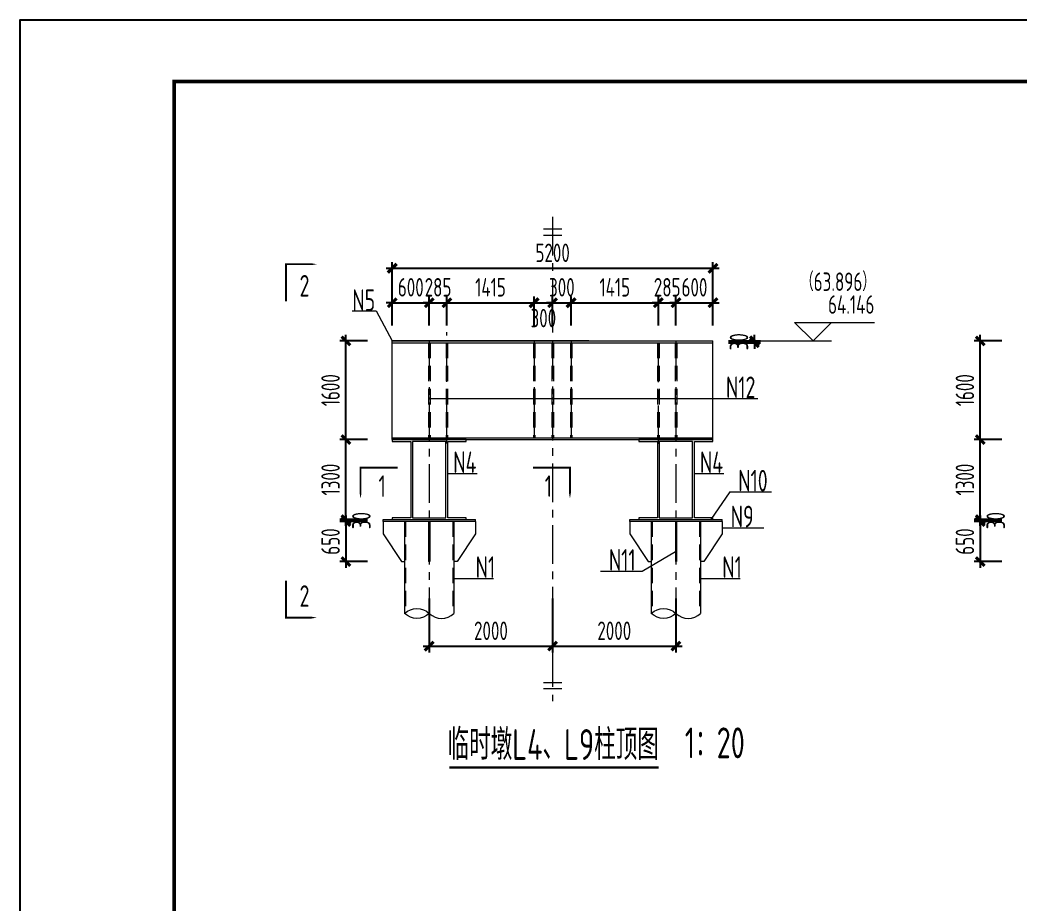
# Model space of a CAD drawing. Extents: x -2876908 to 633791, y -1383861 to 872234.
# Drawn here: x 160740 to 241817, y -770633 to -698933 of the extents above; entities that cross this region are included whole.
import ezdxf
from ezdxf.enums import TextEntityAlignment as Align

# ---------------------------------------------------------------- set-up
doc = ezdxf.new("R2010")
doc.units = 0
doc.header["$LTSCALE"] = 5
doc.header["$MEASUREMENT"] = 0
doc.linetypes.add('CENTER', pattern=[2, 1.25, -0.25, 0.25, -0.25])
doc.linetypes.add('DASHED', pattern=[0.75, 0.5, -0.25])
doc.layers.get('0').update_dxf_attribs({"linetype": 'CONTINUOUS', "lineweight": 25})
doc.layers.get('DEFPOINTS').update_dxf_attribs({"color": 35, "linetype": 'CONTINUOUS', "lineweight": 13})
for name, color, linetype, lineweight in [('1粗实线', 1, 'CONTINUOUS', 30), ('3中心线', 6, 'CENTER', 18), ('4虚线', 2, 'DASHED', 18), ('5标注', 3, 'CONTINUOUS', 15), ('6文本', 7, 'CONTINUOUS', 15), ('8轮廓线', 4, 'CONTINUOUS', 15), ('DIM', 3, 'CONTINUOUS', 0), ('HFZT', 5, 'CONTINUOUS', 15), ('REIND', 1, 'CONTINUOUS', 0), ('THIN', 7, 'CONTINUOUS', 0)]:
    doc.layers.add(name, color=color, linetype=linetype, lineweight=lineweight)
doc.layers.add('M_Dim', color=3, linetype='CONTINUOUS')
doc.styles.add('TSSD_Dimension', font='tssdeng.shx', dxfattribs={"width": 0.7, "bigfont": 'hztxt.shx'})
doc.styles.add('TSSD_NORM', font='tssdeng.shx', dxfattribs={"width": 0.7, "bigfont": 'hztxt.shx'})
doc.dimstyles.new('TSSD_100_100', dxfattribs={"dimtxt": 300, "dimasz": 100, "dimexe": 100, "dimexo": 250, "dimgap": 100, "dimtad": 1, "dimdec": 0, "dimzin": 0, "dimdsep": 46, "dimtxsty": 'TSSD_Dimension', "dimblk": 'ARCHTICK', "dimblk1": 'ARCHTICK', "dimblk2": 'ARCHTICK', "dimcen": 0, "dimdle": 100, "dimclrt": 7, "dimadec": 0, "dimazin": 0, "dimtfac": 1, "dimtdec": 0, "dimtix": 1, "dimtmove": 2, "dimatfit": 3, "dimfxl": 1, "dimtolj": 1, "dimtzin": 0, "dimarcsym": 0})

# ---------------------------------------------------------------- blocks, each defined once
blk = doc.blocks.new('施工设计图框')
at = {"color": 7, "linetype": 'Continuous'}
blk.add_lwpolyline([(-395.5, -13.5), (-395.5, 283.5), (24.5, 283.5), (24.5, -13.5), (-395.5, -13.5)], dxfattribs=at)
at = {"layer": '1粗实线', "color": 7, "linetype": 'Continuous', "const_width": 0.6}
blk.add_lwpolyline([(-370.5, -3.5), (-370.5, 273.5), (14.5, 273.5), (14.5, -3.5), (-370.5, -3.5)], dxfattribs=at)
at = {"layer": 'HFZT', "color": 2, "style": 'TSSD_NORM', "width": 0.7}
for tag, height, p in [('比例尺', 2.5, (7.25, 17.5)), ('日期', 2.5, (7.25, 3.5)), ('图号', 2.5, (-20.49, 3.5)), ('图名', 4, (-76.24, 0.75))]:
    blk.add_attdef(tag, text='', height=height, dxfattribs=at).set_placement(p, align=Align.MIDDLE)
blk = doc.blocks.new('_ArchTick')
at = {"color": 0, "linetype": 'ByBlock', "const_width": 0.5}
blk.add_lwpolyline([(-0.71, -0.71), (0.71, 0.71)], dxfattribs=at)
blk = doc.blocks.new('*D1042')
at = {"layer": 'DEFPOINTS', "color": 0, "transparency": 16777216}
for p in [(190173, -739609), (187170, -742859), (190173, -742859)]:
    blk.add_point(p, dxfattribs=at)
at = {"layer": 'DIM', "color": 0, "lineweight": -2, "transparency": 16777216}
for p, q in [((187170, -739109), (187170, -743359)), ((188923, -739609), (186670, -739609)), ((188923, -742859), (186670, -742859))]:
    blk.add_line(p, q, dxfattribs=at)
at = {"layer": 'DIM', "color": 0, "lineweight": -2, "transparency": 16777216, "xscale": 500, "yscale": 500, "zscale": 500}
for p, rotation in [((187170, -739609), 90), ((187170, -742859), 270)]:
    blk.add_blockref('_ArchTick', p, dxfattribs=dict(at, rotation=rotation))
at = {"layer": 'DIM', "color": 7, "transparency": 16777216, "insert": (185920, -741234), "char_height": 1500, "attachment_point": 5, "rotation": 90, "style": 'TSSD_Dimension'}
blk.add_mtext('\\A1;650', dxfattribs=at)
blk = doc.blocks.new('*D1043')
at = {"layer": 'DEFPOINTS', "color": 0, "transparency": 16777216}
for p in [(187170, -739609), (190173, -739459), (190173, -739609)]:
    blk.add_point(p, dxfattribs=at)
at = {"layer": 'DIM', "color": 0, "lineweight": -2, "transparency": 16777216}
for p, q in [((187170, -739459), (187170, -738959)), ((188923, -739459), (186670, -739459)), ((188923, -739609), (186670, -739609)), ((187170, -739459), (187170, -739609)), ((187170, -739609), (187170, -740109))]:
    blk.add_line(p, q, dxfattribs=at)
at = {"layer": 'DIM', "color": 0, "lineweight": -2, "transparency": 16777216, "xscale": 500, "yscale": 500, "zscale": 500}
for p, rotation in [((187170, -739459), 270), ((187170, -739609), 90)]:
    blk.add_blockref('_ArchTick', p, dxfattribs=dict(at, rotation=rotation))
at = {"layer": 'DIM', "color": 7, "transparency": 16777216, "insert": (188420, -739534), "char_height": 1500, "attachment_point": 5, "rotation": 90, "style": 'TSSD_Dimension'}
blk.add_mtext('\\A1;30', dxfattribs=at)
blk = doc.blocks.new('*D1044')
at = {"layer": 'DEFPOINTS', "color": 0, "transparency": 16777216}
for p in [(193923, -744610), (203923, -744610), (203923, -749722)]:
    blk.add_point(p, dxfattribs=at)
at = {"layer": 'DIM', "color": 0, "lineweight": -2, "transparency": 16777216}
for p, q in [((193923, -745860), (193923, -750222)), ((203923, -745860), (203923, -750222)), ((193423, -749722), (204423, -749722))]:
    blk.add_line(p, q, dxfattribs=at)
at = {"layer": 'DIM', "color": 0, "lineweight": -2, "transparency": 16777216, "xscale": 500, "yscale": 500, "zscale": 500, "rotation": 180}
blk.add_blockref('_ArchTick', (193923, -749722), dxfattribs=at)
at = {"layer": 'DIM', "color": 0, "lineweight": -2, "transparency": 16777216, "xscale": 500, "yscale": 500, "zscale": 500}
blk.add_blockref('_ArchTick', (203923, -749722), dxfattribs=at)
at = {"layer": 'DIM', "color": 7, "transparency": 16777216, "insert": (198923, -748472), "char_height": 1500, "attachment_point": 5, "style": 'TSSD_Dimension'}
blk.add_mtext('\\A1;2000', dxfattribs=at)
blk = doc.blocks.new('*D1045')
at = {"layer": 'DEFPOINTS', "color": 0, "transparency": 16777216}
for p in [(203923, -744610), (213923, -744610), (213923, -749722)]:
    blk.add_point(p, dxfattribs=at)
at = {"layer": 'DIM', "color": 0, "lineweight": -2, "transparency": 16777216}
for p, q in [((203923, -745860), (203923, -750222)), ((213923, -745860), (213923, -750222)), ((203423, -749722), (214423, -749722))]:
    blk.add_line(p, q, dxfattribs=at)
at = {"layer": 'DIM', "color": 0, "lineweight": -2, "transparency": 16777216, "xscale": 500, "yscale": 500, "zscale": 500, "rotation": 180}
blk.add_blockref('_ArchTick', (203923, -749722), dxfattribs=at)
at = {"layer": 'DIM', "color": 0, "lineweight": -2, "transparency": 16777216, "xscale": 500, "yscale": 500, "zscale": 500}
blk.add_blockref('_ArchTick', (213923, -749722), dxfattribs=at)
at = {"layer": 'DIM', "color": 7, "transparency": 16777216, "insert": (208923, -748472), "char_height": 1500, "attachment_point": 5, "style": 'TSSD_Dimension'}
blk.add_mtext('\\A1;2000', dxfattribs=at)
blk = doc.blocks.new('*D1046')
at = {"layer": 'DEFPOINTS', "color": 0, "transparency": 16777216}
for p in [(187170, -732959), (190173, -732959), (190173, -739459)]:
    blk.add_point(p, dxfattribs=at)
at = {"layer": 'DIM', "color": 0, "lineweight": -2, "transparency": 16777216}
for p, q in [((187170, -739959), (187170, -732459)), ((188923, -732959), (186670, -732959)), ((188923, -739459), (186670, -739459))]:
    blk.add_line(p, q, dxfattribs=at)
at = {"layer": 'DIM', "color": 0, "lineweight": -2, "transparency": 16777216, "xscale": 500, "yscale": 500, "zscale": 500}
for p, rotation in [((187170, -732959), 90), ((187170, -739459), 270)]:
    blk.add_blockref('_ArchTick', p, dxfattribs=dict(at, rotation=rotation))
at = {"layer": 'DIM', "color": 7, "transparency": 16777216, "insert": (185920, -736209), "char_height": 1500, "attachment_point": 5, "rotation": 90, "style": 'TSSD_Dimension'}
blk.add_mtext('\\A1;1300', dxfattribs=at)
blk = doc.blocks.new('*D1047')
at = {"layer": 'DEFPOINTS', "color": 0, "transparency": 16777216}
for p in [(187170, -724959), (190173, -724959), (190173, -732959)]:
    blk.add_point(p, dxfattribs=at)
at = {"layer": 'DIM', "color": 0, "lineweight": -2, "transparency": 16777216}
for p, q in [((187170, -733459), (187170, -724459)), ((188923, -724959), (186670, -724959)), ((188923, -732959), (186670, -732959))]:
    blk.add_line(p, q, dxfattribs=at)
at = {"layer": 'DIM', "color": 0, "lineweight": -2, "transparency": 16777216, "xscale": 500, "yscale": 500, "zscale": 500}
for p, rotation in [((187170, -724959), 90), ((187170, -732959), 270)]:
    blk.add_blockref('_ArchTick', p, dxfattribs=dict(at, rotation=rotation))
at = {"layer": 'DIM', "color": 7, "transparency": 16777216, "insert": (185920, -728959), "char_height": 1500, "attachment_point": 5, "rotation": 90, "style": 'TSSD_Dimension'}
blk.add_mtext('\\A1;1600', dxfattribs=at)
blk = doc.blocks.new('*D1048')
at = {"layer": 'DEFPOINTS', "color": 0, "transparency": 16777216}
for p in [(193923, -721863), (190923, -724959), (193923, -724959)]:
    blk.add_point(p, dxfattribs=at)
at = {"layer": 'DIM', "color": 0, "lineweight": -2, "transparency": 16777216}
for p, q in [((190923, -723709), (190923, -721363)), ((193923, -723709), (193923, -721363)), ((190923, -721863), (190423, -721863)), ((190923, -721863), (193923, -721863)), ((193923, -721863), (194423, -721863))]:
    blk.add_line(p, q, dxfattribs=at)
at = {"layer": 'DIM', "color": 0, "lineweight": -2, "transparency": 16777216, "xscale": 500, "yscale": 500, "zscale": 500}
blk.add_blockref('_ArchTick', (190923, -721863), dxfattribs=at)
at = {"layer": 'DIM', "color": 0, "lineweight": -2, "transparency": 16777216, "xscale": 500, "yscale": 500, "zscale": 500, "rotation": 180}
blk.add_blockref('_ArchTick', (193923, -721863), dxfattribs=at)
at = {"layer": 'DIM', "color": 7, "transparency": 16777216, "insert": (192423, -720613), "char_height": 1500, "attachment_point": 5, "style": 'TSSD_Dimension'}
blk.add_mtext('\\A1;600', dxfattribs=at)
blk = doc.blocks.new('*D1049')
at = {"layer": 'DEFPOINTS', "color": 0, "transparency": 16777216}
for p in [(202423, -721863), (195348, -724959), (202423, -724959)]:
    blk.add_point(p, dxfattribs=at)
at = {"layer": 'DIM', "color": 0, "lineweight": -2, "transparency": 16777216}
for p, q in [((195348, -723709), (195348, -721363)), ((202423, -723709), (202423, -721363)), ((194848, -721863), (202923, -721863))]:
    blk.add_line(p, q, dxfattribs=at)
at = {"layer": 'DIM', "color": 0, "lineweight": -2, "transparency": 16777216, "xscale": 500, "yscale": 500, "zscale": 500, "rotation": 180}
blk.add_blockref('_ArchTick', (195348, -721863), dxfattribs=at)
at = {"layer": 'DIM', "color": 0, "lineweight": -2, "transparency": 16777216, "xscale": 500, "yscale": 500, "zscale": 500}
blk.add_blockref('_ArchTick', (202423, -721863), dxfattribs=at)
at = {"layer": 'DIM', "color": 7, "transparency": 16777216, "insert": (198886, -720613), "char_height": 1500, "attachment_point": 5, "style": 'TSSD_Dimension'}
blk.add_mtext('\\A1;1415', dxfattribs=at)
blk = doc.blocks.new('*D1050')
at = {"layer": 'DEFPOINTS', "color": 0, "transparency": 16777216}
for p in [(212498, -721863), (205423, -724959), (212498, -724959)]:
    blk.add_point(p, dxfattribs=at)
at = {"layer": 'DIM', "color": 0, "lineweight": -2, "transparency": 16777216}
for p, q in [((205423, -723709), (205423, -721363)), ((212498, -723709), (212498, -721363)), ((204923, -721863), (212998, -721863))]:
    blk.add_line(p, q, dxfattribs=at)
at = {"layer": 'DIM', "color": 0, "lineweight": -2, "transparency": 16777216, "xscale": 500, "yscale": 500, "zscale": 500, "rotation": 180}
blk.add_blockref('_ArchTick', (205423, -721863), dxfattribs=at)
at = {"layer": 'DIM', "color": 0, "lineweight": -2, "transparency": 16777216, "xscale": 500, "yscale": 500, "zscale": 500}
blk.add_blockref('_ArchTick', (212498, -721863), dxfattribs=at)
at = {"layer": 'DIM', "color": 7, "transparency": 16777216, "insert": (208961, -720613), "char_height": 1500, "attachment_point": 5, "style": 'TSSD_Dimension'}
blk.add_mtext('\\A1;1415', dxfattribs=at)
blk = doc.blocks.new('*D1051')
at = {"layer": 'DEFPOINTS', "color": 0, "transparency": 16777216}
for p in [(216923, -721863), (213923, -724959), (216923, -724959)]:
    blk.add_point(p, dxfattribs=at)
at = {"layer": 'DIM', "color": 0, "lineweight": -2, "transparency": 16777216}
for p, q in [((213923, -723709), (213923, -721363)), ((216923, -723709), (216923, -721363)), ((213923, -721863), (213423, -721863)), ((213923, -721863), (216923, -721863)), ((216923, -721863), (217423, -721863))]:
    blk.add_line(p, q, dxfattribs=at)
at = {"layer": 'DIM', "color": 0, "lineweight": -2, "transparency": 16777216, "xscale": 500, "yscale": 500, "zscale": 500}
blk.add_blockref('_ArchTick', (213923, -721863), dxfattribs=at)
at = {"layer": 'DIM', "color": 0, "lineweight": -2, "transparency": 16777216, "xscale": 500, "yscale": 500, "zscale": 500, "rotation": 180}
blk.add_blockref('_ArchTick', (216923, -721863), dxfattribs=at)
at = {"layer": 'DIM', "color": 7, "transparency": 16777216, "insert": (215423, -720613), "char_height": 1500, "attachment_point": 5, "style": 'TSSD_Dimension'}
blk.add_mtext('\\A1;600', dxfattribs=at)
blk = doc.blocks.new('*D1052')
at = {"layer": 'DEFPOINTS', "color": 0, "transparency": 16777216}
for p in [(216923, -724959), (216923, -725109), (220284, -724959)]:
    blk.add_point(p, dxfattribs=at)
at = {"layer": 'DIM', "color": 0, "lineweight": -2, "transparency": 16777216}
for p, q in [((220284, -724959), (220284, -724459)), ((218173, -724959), (220784, -724959)), ((218173, -725109), (220784, -725109)), ((220284, -725109), (220284, -724959)), ((220284, -725109), (220284, -725609))]:
    blk.add_line(p, q, dxfattribs=at)
at = {"layer": 'DIM', "color": 0, "lineweight": -2, "transparency": 16777216, "xscale": 500, "yscale": 500, "zscale": 500}
for p, rotation in [((220284, -724959), 270), ((220284, -725109), 90)]:
    blk.add_blockref('_ArchTick', p, dxfattribs=dict(at, rotation=rotation))
at = {"layer": 'DIM', "color": 7, "transparency": 16777216, "insert": (219034, -725034), "char_height": 1500, "attachment_point": 5, "rotation": 90, "style": 'TSSD_Dimension'}
blk.add_mtext('\\A1;30', dxfattribs=at)
blk = doc.blocks.new('*D1053')
at = {"layer": 'DEFPOINTS', "color": 0, "transparency": 16777216}
for p in [(216923, -719067), (190923, -723709), (216923, -723709)]:
    blk.add_point(p, dxfattribs=at)
at = {"layer": 'DIM', "color": 0, "lineweight": -2, "transparency": 16777216}
for p, q in [((190423, -719067), (217423, -719067)), ((190923, -722459), (190923, -718567)), ((216923, -722459), (216923, -718567))]:
    blk.add_line(p, q, dxfattribs=at)
at = {"layer": 'DIM', "color": 0, "lineweight": -2, "transparency": 16777216, "xscale": 500, "yscale": 500, "zscale": 500, "rotation": 180}
blk.add_blockref('_ArchTick', (190923, -719067), dxfattribs=at)
at = {"layer": 'DIM', "color": 0, "lineweight": -2, "transparency": 16777216, "xscale": 500, "yscale": 500, "zscale": 500}
blk.add_blockref('_ArchTick', (216923, -719067), dxfattribs=at)
at = {"layer": 'DIM', "color": 7, "transparency": 16777216, "insert": (203923, -717817), "char_height": 1500, "attachment_point": 5, "style": 'TSSD_Dimension'}
blk.add_mtext('\\A1;5200', dxfattribs=at)
blk = doc.blocks.new('*D1065')
at = {"layer": 'DEFPOINTS', "color": 0, "transparency": 16777216}
for p in [(241603, -739609), (238600, -742859), (241603, -742859)]:
    blk.add_point(p, dxfattribs=at)
at = {"layer": 'DIM', "color": 0, "lineweight": -2, "transparency": 16777216}
for p, q in [((238600, -739109), (238600, -743359)), ((240353, -739609), (238100, -739609)), ((240353, -742859), (238100, -742859))]:
    blk.add_line(p, q, dxfattribs=at)
at = {"layer": 'DIM', "color": 0, "lineweight": -2, "transparency": 16777216, "xscale": 500, "yscale": 500, "zscale": 500}
for p, rotation in [((238600, -739609), 90), ((238600, -742859), 270)]:
    blk.add_blockref('_ArchTick', p, dxfattribs=dict(at, rotation=rotation))
at = {"layer": 'DIM', "color": 7, "transparency": 16777216, "insert": (237350, -741234), "char_height": 1500, "attachment_point": 5, "rotation": 90, "style": 'TSSD_Dimension'}
blk.add_mtext('\\A1;650', dxfattribs=at)
blk = doc.blocks.new('*D1066')
at = {"layer": 'DEFPOINTS', "color": 0, "transparency": 16777216}
for p in [(238600, -739609), (241603, -739459), (241603, -739609)]:
    blk.add_point(p, dxfattribs=at)
at = {"layer": 'DIM', "color": 0, "lineweight": -2, "transparency": 16777216}
for p, q in [((238600, -739459), (238600, -738959)), ((240353, -739459), (238100, -739459)), ((240353, -739609), (238100, -739609)), ((238600, -739459), (238600, -739609)), ((238600, -739609), (238600, -740109))]:
    blk.add_line(p, q, dxfattribs=at)
at = {"layer": 'DIM', "color": 0, "lineweight": -2, "transparency": 16777216, "xscale": 500, "yscale": 500, "zscale": 500}
for p, rotation in [((238600, -739459), 270), ((238600, -739609), 90)]:
    blk.add_blockref('_ArchTick', p, dxfattribs=dict(at, rotation=rotation))
at = {"layer": 'DIM', "color": 7, "transparency": 16777216, "insert": (239850, -739534), "char_height": 1500, "attachment_point": 5, "rotation": 90, "style": 'TSSD_Dimension'}
blk.add_mtext('\\A1;30', dxfattribs=at)
blk = doc.blocks.new('*D1067')
at = {"layer": 'DEFPOINTS', "color": 0, "transparency": 16777216}
for p in [(238600, -732959), (241603, -732959), (241603, -739459)]:
    blk.add_point(p, dxfattribs=at)
at = {"layer": 'DIM', "color": 0, "lineweight": -2, "transparency": 16777216}
for p, q in [((238600, -739959), (238600, -732459)), ((240353, -732959), (238100, -732959)), ((240353, -739459), (238100, -739459))]:
    blk.add_line(p, q, dxfattribs=at)
at = {"layer": 'DIM', "color": 0, "lineweight": -2, "transparency": 16777216, "xscale": 500, "yscale": 500, "zscale": 500}
for p, rotation in [((238600, -732959), 90), ((238600, -739459), 270)]:
    blk.add_blockref('_ArchTick', p, dxfattribs=dict(at, rotation=rotation))
at = {"layer": 'DIM', "color": 7, "transparency": 16777216, "insert": (237350, -736209), "char_height": 1500, "attachment_point": 5, "rotation": 90, "style": 'TSSD_Dimension'}
blk.add_mtext('\\A1;1300', dxfattribs=at)
blk = doc.blocks.new('*D1068')
at = {"layer": 'DEFPOINTS', "color": 0, "transparency": 16777216}
for p in [(238600, -724959), (241603, -724959), (241603, -732959)]:
    blk.add_point(p, dxfattribs=at)
at = {"layer": 'DIM', "color": 0, "lineweight": -2, "transparency": 16777216}
for p, q in [((238600, -733459), (238600, -724459)), ((240353, -724959), (238100, -724959)), ((240353, -732959), (238100, -732959))]:
    blk.add_line(p, q, dxfattribs=at)
at = {"layer": 'DIM', "color": 0, "lineweight": -2, "transparency": 16777216, "xscale": 500, "yscale": 500, "zscale": 500}
for p, rotation in [((238600, -724959), 90), ((238600, -732959), 270)]:
    blk.add_blockref('_ArchTick', p, dxfattribs=dict(at, rotation=rotation))
at = {"layer": 'DIM', "color": 7, "transparency": 16777216, "insert": (237350, -728959), "char_height": 1500, "attachment_point": 5, "rotation": 90, "style": 'TSSD_Dimension'}
blk.add_mtext('\\A1;1600', dxfattribs=at)
blk = doc.blocks.new('*D1072')
at = {"layer": 'DEFPOINTS', "color": 0, "transparency": 16777216}
for p in [(203923, -721863), (202423, -724959), (203923, -724959)]:
    blk.add_point(p, dxfattribs=at)
at = {"layer": 'DIM', "color": 0, "lineweight": -2, "transparency": 16777216}
for p, q in [((202423, -723709), (202423, -721363)), ((203923, -723709), (203923, -721363)), ((201923, -721863), (204423, -721863))]:
    blk.add_line(p, q, dxfattribs=at)
at = {"layer": 'DIM', "color": 0, "lineweight": -2, "transparency": 16777216, "xscale": 500, "yscale": 500, "zscale": 500, "rotation": 180}
blk.add_blockref('_ArchTick', (202423, -721863), dxfattribs=at)
at = {"layer": 'DIM', "color": 0, "lineweight": -2, "transparency": 16777216, "xscale": 500, "yscale": 500, "zscale": 500}
blk.add_blockref('_ArchTick', (203923, -721863), dxfattribs=at)
at = {"layer": 'DIM', "color": 7, "transparency": 16777216, "insert": (203173, -723113), "char_height": 1500, "attachment_point": 5, "style": 'TSSD_Dimension'}
blk.add_mtext('\\A1;300', dxfattribs=at)
blk = doc.blocks.new('*D1073')
at = {"layer": 'DEFPOINTS', "color": 0, "transparency": 16777216}
for p in [(205423, -721863), (203923, -724959), (205423, -724959)]:
    blk.add_point(p, dxfattribs=at)
at = {"layer": 'DIM', "color": 0, "lineweight": -2, "transparency": 16777216}
for p, q in [((203923, -723709), (203923, -721363)), ((205423, -723709), (205423, -721363)), ((203923, -721863), (203423, -721863)), ((203923, -721863), (205423, -721863)), ((205423, -721863), (205923, -721863))]:
    blk.add_line(p, q, dxfattribs=at)
at = {"layer": 'DIM', "color": 0, "lineweight": -2, "transparency": 16777216, "xscale": 500, "yscale": 500, "zscale": 500}
blk.add_blockref('_ArchTick', (203923, -721863), dxfattribs=at)
at = {"layer": 'DIM', "color": 0, "lineweight": -2, "transparency": 16777216, "xscale": 500, "yscale": 500, "zscale": 500, "rotation": 180}
blk.add_blockref('_ArchTick', (205423, -721863), dxfattribs=at)
at = {"layer": 'DIM', "color": 7, "transparency": 16777216, "insert": (204673, -720613), "char_height": 1500, "attachment_point": 5, "style": 'TSSD_Dimension'}
blk.add_mtext('\\A1;300', dxfattribs=at)
blk = doc.blocks.new('*D1907')
at = {"layer": 'DEFPOINTS', "color": 0, "transparency": 16777216}
for p in [(195348, -721863), (193923, -724959), (195348, -724959)]:
    blk.add_point(p, dxfattribs=at)
at = {"layer": 'DIM', "color": 0, "lineweight": -2, "transparency": 16777216}
for p, q in [((193923, -723709), (193923, -721363)), ((195348, -723709), (195348, -721363)), ((193923, -721863), (193423, -721863)), ((193923, -721863), (195348, -721863)), ((195348, -721863), (195848, -721863))]:
    blk.add_line(p, q, dxfattribs=at)
at = {"layer": 'DIM', "color": 0, "lineweight": -2, "transparency": 16777216, "xscale": 500, "yscale": 500, "zscale": 500}
blk.add_blockref('_ArchTick', (193923, -721863), dxfattribs=at)
at = {"layer": 'DIM', "color": 0, "lineweight": -2, "transparency": 16777216, "xscale": 500, "yscale": 500, "zscale": 500, "rotation": 180}
blk.add_blockref('_ArchTick', (195348, -721863), dxfattribs=at)
at = {"layer": 'DIM', "color": 7, "transparency": 16777216, "insert": (194636, -720613), "char_height": 1500, "attachment_point": 5, "style": 'TSSD_Dimension'}
blk.add_mtext('\\A1;285', dxfattribs=at)
blk = doc.blocks.new('*D1908')
at = {"layer": 'DEFPOINTS', "color": 0, "transparency": 16777216}
for p in [(213923, -721863), (212498, -724959), (213923, -724959)]:
    blk.add_point(p, dxfattribs=at)
at = {"layer": 'DIM', "color": 0, "lineweight": -2, "transparency": 16777216}
for p, q in [((212498, -723709), (212498, -721363)), ((213923, -723709), (213923, -721363)), ((212498, -721863), (211998, -721863)), ((212498, -721863), (213923, -721863)), ((213923, -721863), (214423, -721863))]:
    blk.add_line(p, q, dxfattribs=at)
at = {"layer": 'DIM', "color": 0, "lineweight": -2, "transparency": 16777216, "xscale": 500, "yscale": 500, "zscale": 500}
blk.add_blockref('_ArchTick', (212498, -721863), dxfattribs=at)
at = {"layer": 'DIM', "color": 0, "lineweight": -2, "transparency": 16777216, "xscale": 500, "yscale": 500, "zscale": 500, "rotation": 180}
blk.add_blockref('_ArchTick', (213923, -721863), dxfattribs=at)
at = {"layer": 'DIM', "color": 7, "transparency": 16777216, "insert": (213211, -720613), "char_height": 1500, "attachment_point": 5, "style": 'TSSD_Dimension'}
blk.add_mtext('\\A1;285', dxfattribs=at)

msp = doc.modelspace()

# ---------------------------------------------------------------- linework, layer by layer
at = {"layer": '3中心线', "ltscale": 500}
for p, q in [((203923.111, -714906.674), (203923.111, -754183.51)), ((195348.111, -733274.33), (195348.111, -724260.29)), ((193923.111, -724959.214), (193923.111, -746069.493)), ((202423.111, -724959.214), (202423.111, -732809.214)), ((205423.111, -724959.214), (205423.111, -732809.214)), ((212498.111, -733312.24), (212498.111, -724959.214)), ((213923.111, -724959.214), (213923.111, -746069.493))]:
    msp.add_line(p, q, dxfattribs=at)
at = {"layer": '4虚线', "ltscale": 500}
for p, q in [((193863.111, -725109.214), (193863.111, -732809.214)), ((193983.111, -725109.214), (193983.111, -732809.214)), ((195288.111, -725109.214), (195288.111, -732809.214)), ((195408.111, -725109.214), (195408.111, -732809.214)), ((202363.111, -725109.214), (202363.111, -732809.214)), ((202483.111, -725109.214), (202483.111, -732809.214)), ((203863.111, -725109.214), (203863.111, -732809.214)), ((203983.111, -725109.214), (203983.111, -732809.214)), ((205363.111, -725109.214), (205363.111, -732809.214)), ((205483.111, -725109.214), (205483.111, -732809.214)), ((212438.111, -725109.214), (212438.111, -732809.214)), ((212558.111, -725109.214), (212558.111, -732809.214)), ((213863.111, -725109.214), (213863.111, -732809.214)), ((213983.111, -725109.214), (213983.111, -732809.214)), ((192003.111, -739609.214), (192003.111, -746998.735)), ((195843.111, -739609.214), (195843.111, -747140.252)), ((212003.111, -739609.214), (212003.111, -746998.735)), ((215843.111, -739609.214), (215843.111, -747140.252))]:
    msp.add_line(p, q, dxfattribs=at)
at = {"layer": '5标注'}
for p, q in [((187681.298, -722533.797), (189625.341, -722533.797)), ((189625.341, -722533.797), (190923.111, -724959.214)), ((206865.367, -724959.214), (190923.111, -724959.214)), ((193923.111, -729629.852), (220560.273, -729629.852)), ((195423.111, -735709.214), (197817.859, -735709.214)), ((215423.111, -735709.214), (217817.859, -735709.214)), ((218279.436, -737201.437), (216761.223, -739459.214)), ((218279.436, -737201.437), (221666.778, -737201.437)), ((217673.111, -740109.214), (221060.453, -740109.214)), ((211179.737, -743632.48), (213873.111, -742030.034)), ((195923.111, -744219.927), (199138.625, -744219.927)), ((207792.395, -743632.48), (211179.737, -743632.48)), ((215923.111, -744219.927), (219138.625, -744219.927))]:
    msp.add_line(p, q, dxfattribs=at)
at = {"layer": '5标注', "flags": 128}
for points in [[(182307.746, -721740.534, 150, 150, 0), (182307.746, -718740.534, 150, 150, 0), (183807.746, -718740.534, 350, 0, 0), (184807.746, -718740.534, 0, 0, 0)], [(191351.507, -735240.961, 150, 150, 0), (188351.507, -735240.961, 150, 150, 0), (188351.507, -736740.961, 350, 0, 0), (188351.507, -737740.961, 0, 0, 0)], [(202329.12, -735240.961, 150, 150, 0), (205329.12, -735240.961, 150, 150, 0), (205329.12, -736740.961, 350, 0, 0), (205329.12, -737740.961, 0, 0, 0)], [(182307.746, -744403.748, 150, 150, 0), (182307.746, -747403.748, 150, 150, 0), (183807.746, -747403.748, 350, 0, 0), (184807.746, -747403.748, 0, 0, 0)]]:
    msp.add_lwpolyline(points, format="xyseb", dxfattribs=at)
at = {"layer": '8轮廓线'}
for p, q in [((190923.111, -724959.214), (216923.111, -724959.214)), ((190923.111, -732959.214), (190923.111, -724959.214)), ((190923.111, -725109.214), (216923.111, -725109.214)), ((216923.111, -732959.214), (216923.111, -724959.214)), ((190923.111, -732809.214), (216923.111, -732809.214)), ((190923.111, -732959.214), (216923.111, -732959.214)), ((190173.111, -739609.214), (190173.111, -739459.214)), ((190173.111, -739459.214), (197673.111, -739459.214)), ((197673.111, -739609.214), (190173.111, -739609.214)), ((190173.111, -739609.214), (190173.111, -740609.214)), ((191923.111, -739459.214), (195923.111, -739459.214)), ((191923.111, -739609.214), (191923.111, -747069.493)), ((193873.111, -739609.214), (193873.111, -742859.214)), ((193973.111, -739609.214), (193973.111, -742859.214)), ((195923.111, -739609.214), (195923.111, -747069.493)), ((197673.111, -739609.214), (197673.111, -739459.214)), ((197673.111, -739609.214), (197673.111, -740609.214)), ((210173.111, -739609.214), (210173.111, -739459.214)), ((210173.111, -739459.214), (217673.111, -739459.214)), ((217673.111, -739609.214), (210173.111, -739609.214)), ((210173.111, -739609.214), (210173.111, -740609.214)), ((211923.111, -739459.214), (215923.111, -739459.214)), ((211923.111, -739609.214), (211923.111, -747069.493)), ((213873.111, -739609.214), (213873.111, -742859.214)), ((213973.111, -739609.214), (213973.111, -742859.214)), ((215923.111, -739609.214), (215923.111, -747069.493)), ((217673.111, -739609.214), (217673.111, -739459.214)), ((217673.111, -739609.214), (217673.111, -740609.214)), ((190173.111, -740609.214), (191673.111, -742859.214)), ((197673.111, -740609.214), (196173.111, -742859.214)), ((210173.111, -740609.214), (211673.111, -742859.214)), ((217673.111, -740609.214), (216173.111, -742859.214)), ((191673.111, -742859.214), (191923.111, -742859.214)), ((193973.111, -742859.214), (193873.111, -742859.214)), ((196173.111, -742859.214), (195923.111, -742859.214)), ((211673.111, -742859.214), (211923.111, -742859.214)), ((213973.111, -742859.214), (213873.111, -742859.214)), ((216173.111, -742859.214), (215923.111, -742859.214))]:
    msp.add_line(p, q, dxfattribs=at)
for points in [[(190923.111, -739459.214), (196923.111, -739459.214), (196923.111, -739309.214), (195423.111, -739309.214), (195423.111, -733109.214), (196923.111, -733109.214), (196923.111, -732959.214), (190923.111, -732959.214), (190923.111, -733109.214), (192423.111, -733109.214), (192423.111, -739309.214), (190923.111, -739309.214)], [(192573.111, -739309.214), (195273.111, -739309.214), (195273.111, -733109.214), (192573.111, -733109.214)], [(210923.111, -739459.214), (216923.111, -739459.214), (216923.111, -739309.214), (215423.111, -739309.214), (215423.111, -733109.214), (216923.111, -733109.214), (216923.111, -732959.214), (210923.111, -732959.214), (210923.111, -733109.214), (212423.111, -733109.214), (212423.111, -739309.214), (210923.111, -739309.214)], [(212573.111, -739309.214), (215273.111, -739309.214), (215273.111, -733109.214), (212573.111, -733109.214)]]:
    msp.add_lwpolyline(points, close=True, dxfattribs=at)
at = {"layer": 'M_Dim'}
msp.add_lwpolyline([(195547.867, -759565.252, 200, 200, 0), (212516.489, -759565.252, 200, 200, 0)], format="xyseb", dxfattribs=at)
at = {"layer": 'REIND', "const_width": 100}
for points in [[(193873.111, -729629.852, 1), (193973.111, -729629.852, 1)], [(195298.111, -729629.852, 1), (195398.111, -729629.852, 1)], [(202373.111, -729629.852, 1), (202473.111, -729629.852, 1)], [(203873.111, -729629.852, 1), (203973.111, -729629.852, 1)], [(205373.111, -729629.852, 1), (205473.111, -729629.852, 1)], [(212448.111, -729629.852, 1), (212548.111, -729629.852, 1)], [(213873.111, -729629.852, 1), (213973.111, -729629.852, 1)]]:
    msp.add_lwpolyline(points, format="xyb", close=True, dxfattribs=at)
at = {"layer": 'THIN'}
for p, q in [((204673.111, -715906.674), (203173.111, -715906.674)), ((204673.111, -716406.674), (203173.111, -716406.674)), ((225043.049, -724959.214), (223543.049, -723459.214)), ((223543.049, -723459.214), (226543.049, -723459.214)), ((225043.049, -724959.214), (226543.049, -723459.214)), ((226543.049, -723459.214), (230009.396, -723459.214)), ((220784.319, -724959.214), (226543.049, -724959.214)), ((204673.111, -752683.51), (203173.111, -752683.51)), ((204673.111, -753183.51), (203173.111, -753183.51))]:
    msp.add_line(p, q, dxfattribs=at)
for points in [[(193923.111, -747069.493, -0.4), (191923.111, -747069.493, -0.4), (193923.111, -747069.493, 0.4), (195923.111, -747069.493, 0.4)], [(213923.111, -747069.493, -0.4), (211923.111, -747069.493, -0.4), (213923.111, -747069.493, 0.4), (215923.111, -747069.493, 0.4)]]:
    msp.add_lwpolyline(points, format="xyb", dxfattribs=at)

# ---------------------------------------------------------------- block references
at = {"xscale": 500, "yscale": 500, "zscale": 500}
msp.add_blockref('施工设计图框', (358492.46, -840682.579), dxfattribs=at)

# ---------------------------------------------------------------- texts
at = {"layer": '5标注', "color": 7, "char_height": 1750, "attachment_point": 7, "style": 'TSSD_NORM'}
for s, insert in [('N5', (187681.298, -722533.797)), ('N12', (217976.624, -729597.352)), ('N4', (195861.353, -735676.714)), ('N4', (215861.353, -735676.714)), ('N10', (218967.677, -737168.937)), ('N9', (218361.353, -740076.714)), ('N11', (208480.636, -743599.98)), ('N1', (197678.048, -744187.427)), ('N1', (217678.048, -744187.427))]:
    msp.add_mtext(s, dxfattribs=dict(at, insert=insert))
at = {"layer": '6文本', "style": 'TSSD_NORM', "width": 0.7}
for s, p in [('2', (183807.746, -720490.534)), ('1', (190101.507, -736740.961)), ('1', (203579.12, -736740.961)), ('2', (183807.746, -745653.748))]:
    msp.add_text(s, height=1750, dxfattribs=at).set_placement(p, align=Align.MIDDLE_CENTER)
for s, p in [('临时墩L4、L9柱顶图 ', (204501.085, -757562.046)), ('1：20', (217072.361, -757562.046))]:
    msp.add_text(s, height=2500, dxfattribs=at).set_placement(p, align=Align.MIDDLE)
at = {"layer": 'DIM', "color": 7, "style": 'TSSD_Dimension', "width": 0.7}
for s, p in [('（63.896）', (230084.885, -721360.708)), ('64.146', (230009.396, -723209.214))]:
    msp.add_text(s, height=1500, dxfattribs=at).set_placement(p, align=Align.BOTTOM_RIGHT)

# ---------------------------------------------------------------- dimensions: what is measured, and where the dimension line sits
at = {"layer": 'DIM'}
for base, p1, p2, picture, middle in [((216923.111, -719067.189), (190923.111, -723709.214), (216923.111, -723709.214), '*D1053', (203923.111, -717817.189)), ((193923.111, -721862.968), (190923.111, -724959.214), (193923.111, -724959.214), '*D1048', (192423.111, -720612.968)), ((195348.111, -721862.968), (193923.111, -724959.214), (195348.111, -724959.214), '*D1907', (194635.611, -720612.968)), ((202423.111, -721862.968), (195348.111, -724959.214), (202423.111, -724959.214), '*D1049', (198885.611, -720612.968)), ((205423.111, -721862.968), (203923.111, -724959.214), (205423.111, -724959.214), '*D1073', (204673.111, -720612.968)), ((212498.111, -721862.968), (205423.111, -724959.214), (212498.111, -724959.214), '*D1050', (208960.611, -720612.968)), ((213923.111, -721862.968), (212498.111, -724959.214), (213923.111, -724959.214), '*D1908', (213210.611, -720612.968)), ((216923.111, -721862.968), (213923.111, -724959.214), (216923.111, -724959.214), '*D1051', (215423.111, -720612.968)), ((203923.111, -749721.885), (193923.111, -744610.296), (203923.111, -744610.296), '*D1044', (198923.111, -748471.885)), ((213923.111, -749721.885), (203923.111, -744610.296), (213923.111, -744610.296), '*D1045', (208923.111, -748471.885))]:
    dim = msp.add_linear_dim(base=base, p1=p1, p2=p2, dimstyle='TSSD_100_100', override={"dimtxt": 1500, "dimasz": 500, "dimexe": 500, "dimexo": 1250, "dimgap": 500, "dimlfac": 0.2, "dimdle": 500}, dxfattribs=at)
    dim.commit()
    dim.dimension.update_dxf_attribs({"geometry": picture, "text_midpoint": middle})
dim = msp.add_linear_dim(base=(203923.111, -721862.968), p1=(202423.111, -724959.214), p2=(203923.111, -724959.214), dimstyle='TSSD_100_100', override={"dimtxt": 1500, "dimasz": 500, "dimexe": 500, "dimexo": 1250, "dimgap": 500, "dimlfac": 0.2, "dimdle": 500}, dxfattribs=at)
dim.commit()
dim.dimension.update_dxf_attribs({"geometry": '*D1072', "text_midpoint": (203173.111, -723112.968), "dimtype": 160})
for base, p1, p2, picture, middle in [((220284.319, -724959.214), (216923.111, -725109.214), (216923.111, -724959.214), '*D1052', (219034.319, -725034.214)), ((187170.136, -724959.214), (190173.111, -732959.214), (190173.111, -724959.214), '*D1047', (185920.136, -728959.214)), ((238600.133, -724959.214), (241603.108, -732959.214), (241603.108, -724959.214), '*D1068', (237350.133, -728959.214)), ((187170.136, -732959.214), (190173.111, -739459.214), (190173.111, -732959.214), '*D1046', (185920.136, -736209.214)), ((238600.133, -732959.214), (241603.108, -739459.214), (241603.108, -732959.214), '*D1067', (237350.133, -736209.214)), ((187170.136, -742859.214), (190173.111, -739609.214), (190173.111, -742859.214), '*D1042', (185920.136, -741234.214)), ((238600.133, -742859.214), (241603.108, -739609.214), (241603.108, -742859.214), '*D1065', (237350.133, -741234.214))]:
    dim = msp.add_linear_dim(base=base, p1=p1, p2=p2, angle=90, dimstyle='TSSD_100_100', override={"dimtxt": 1500, "dimasz": 500, "dimexe": 500, "dimexo": 1250, "dimgap": 500, "dimlfac": 0.2, "dimdle": 500}, dxfattribs=at)
    dim.commit()
    dim.dimension.update_dxf_attribs({"geometry": picture, "text_midpoint": middle})
for base, p1, p2, picture, middle in [((187170.136, -739609.214), (190173.111, -739459.214), (190173.111, -739609.214), '*D1043', (188420.136, -739534.214)), ((238600.133, -739609.214), (241603.108, -739459.214), (241603.108, -739609.214), '*D1066', (239850.133, -739534.214))]:
    dim = msp.add_linear_dim(base=base, p1=p1, p2=p2, angle=90, dimstyle='TSSD_100_100', override={"dimtxt": 1500, "dimasz": 500, "dimexe": 500, "dimexo": 1250, "dimgap": 500, "dimlfac": 0.2, "dimdle": 500}, dxfattribs=at)
    dim.commit()
    dim.dimension.update_dxf_attribs({"geometry": picture, "text_midpoint": middle, "dimtype": 160})

doc.saveas('drawing.dxf')
